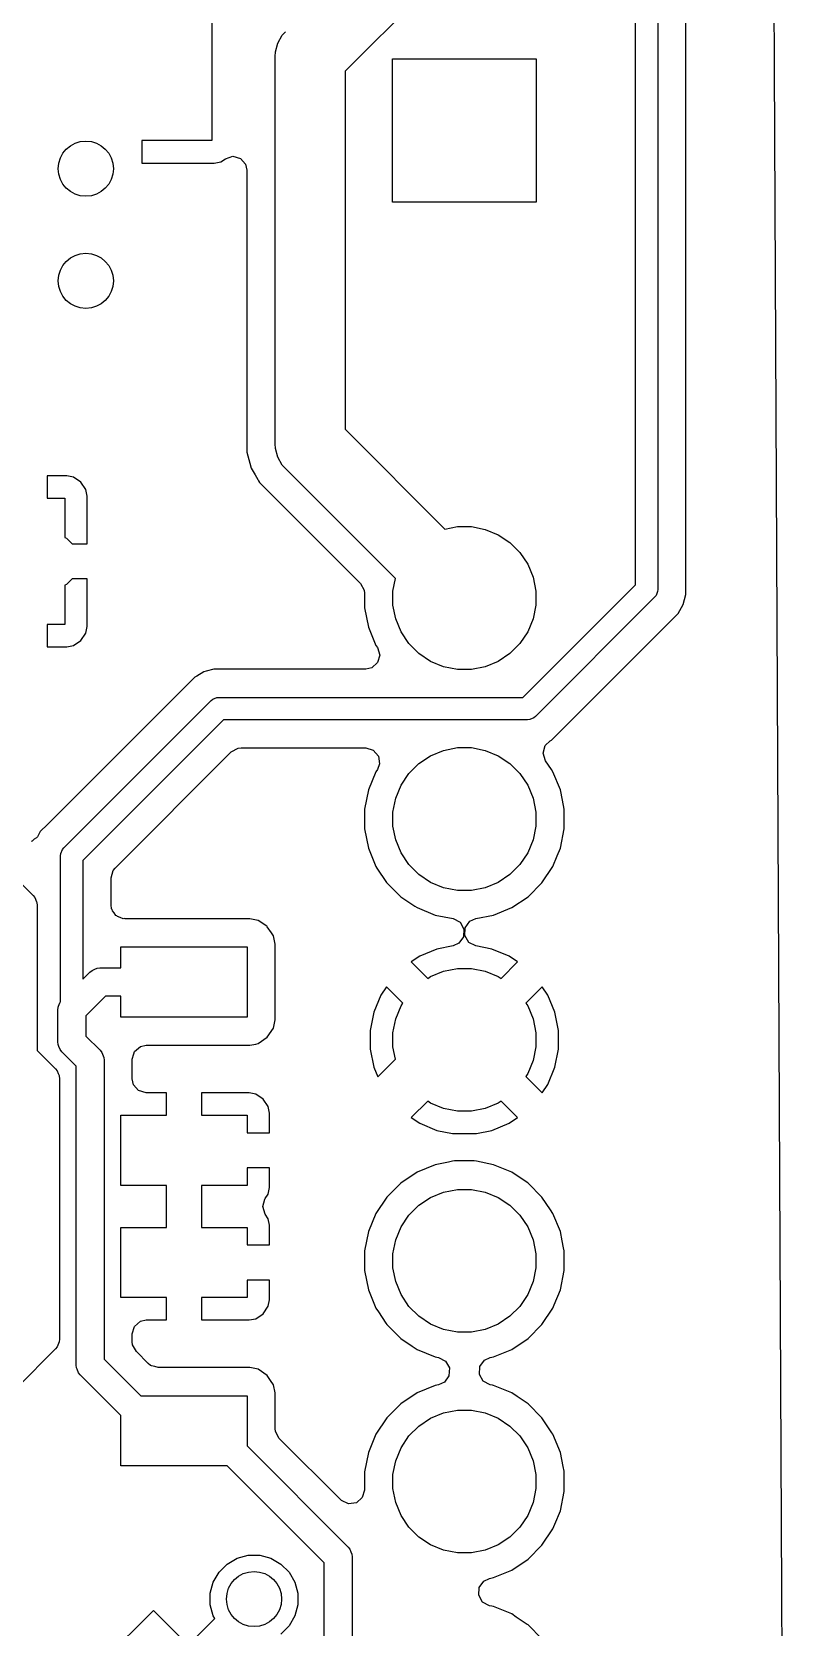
# Model space of a CAD drawing. Extents: x 3.09 to 4.61, y -6.46 to -3.15.
# Drawn here: x 4.346 to 4.614, y -5.18 to -4.611 of the extents above; entities that cross this region are included whole.
import ezdxf

# ---------------------------------------------------------------- set-up
doc = ezdxf.new("R2010")
doc.units = 0
doc.header["$MEASUREMENT"] = 0
doc.layers.add('BLACK', color=7, linetype='CONTINUOUS')

msp = doc.modelspace()

# ---------------------------------------------------------------- linework, layer by layer
at = {"layer": 'BLACK', "linetype": 'CONTINUOUS'}
for p, q in [((4.561, -4.80834), (4.561, -4.085)), ((4.569, -4.085), (4.569, -4.81)), ((4.57902, -4.80785), (4.57902, -4.25063)), ((4.60865, -4.25061), (4.61437, -5.43292)), ((4.41, -4.59268), (4.41, -4.65)), ((4.49117, -4.59151), (4.4575, -4.62518)), ((4.43345, -4.61522), (4.43508, -4.61239)), ((4.43508, -4.61239), (4.43616, -4.61116)), ((4.43261, -4.61837), (4.43345, -4.61522)), ((4.4325, -4.62), (4.43261, -4.61837)), ((4.4325, -4.7581), (4.4325, -4.62)), ((4.47441, -4.67199), (4.47441, -4.62081)), ((4.47441, -4.62081), (4.52559, -4.62081)), ((4.52559, -4.62081), (4.52559, -4.67199)), ((4.4575, -4.62518), (4.4575, -4.75292)), ((4.41, -4.65), (4.385, -4.65)), ((4.385, -4.65), (4.385, -4.658)), ((4.385, -4.658), (4.41079, -4.658)), ((4.41079, -4.658), (4.41312, -4.65754)), ((4.41079, -4.658), (4.41079, -4.658)), ((4.41312, -4.65754), (4.41476, -4.65644)), ((4.41476, -4.65644), (4.41743, -4.6556)), ((4.41743, -4.6556), (4.42013, -4.65634)), ((4.42013, -4.65634), (4.42199, -4.65842)), ((4.42199, -4.65842), (4.42248, -4.66056)), ((4.42248, -4.66056), (4.42248, -4.76106)), ((4.52559, -4.67199), (4.47441, -4.67199)), ((4.4575, -4.75292), (4.49308, -4.7885)), ((4.43261, -4.75973), (4.4325, -4.7581)), ((4.43345, -4.76288), (4.43261, -4.75973)), ((4.42248, -4.76106), (4.42355, -4.76506)), ((4.42355, -4.76506), (4.42401, -4.76679)), ((4.43508, -4.76571), (4.43345, -4.76288)), ((4.43616, -4.76694), (4.43508, -4.76571)), ((4.35829, -4.7695), (4.35125, -4.7695)), ((4.35125, -4.7695), (4.35125, -4.7775)), ((4.36062, -4.76996), (4.35829, -4.7695)), ((4.36327, -4.77173), (4.36062, -4.76996)), ((4.36504, -4.77438), (4.36327, -4.77173)), ((4.42401, -4.76679), (4.42402, -4.76679)), ((4.42402, -4.76679), (4.42536, -4.76913)), ((4.42536, -4.76913), (4.42631, -4.77077)), ((4.42631, -4.77077), (4.42661, -4.77128)), ((4.42661, -4.77128), (4.42698, -4.77193)), ((4.4754, -4.80618), (4.43616, -4.76694)), ((4.35125, -4.7775), (4.3575, -4.7775)), ((4.3575, -4.7775), (4.3575, -4.79146)), ((4.3655, -4.77671), (4.36504, -4.77438)), ((4.3655, -4.79375), (4.3655, -4.77671)), ((4.3655, -4.77671), (4.3655, -4.77671)), ((4.42698, -4.77193), (4.42698, -4.77193)), ((4.42698, -4.77193), (4.46293, -4.80788)), ((4.49308, -4.7885), (4.49749, -4.78762)), ((4.49749, -4.78762), (4.50251, -4.78762)), ((4.50251, -4.78762), (4.50743, -4.7886)), ((4.50743, -4.7886), (4.51207, -4.79052)), ((4.3575, -4.79146), (4.35806, -4.79169)), ((4.35806, -4.79169), (4.36012, -4.79375)), ((4.36012, -4.79375), (4.3655, -4.79375)), ((4.51207, -4.79052), (4.51624, -4.79331)), ((4.51624, -4.79331), (4.51979, -4.79686)), ((4.51979, -4.79686), (4.52258, -4.80103)), ((4.52258, -4.80103), (4.5245, -4.80567)), ((4.5245, -4.80567), (4.52548, -4.81059)), ((4.35806, -4.80831), (4.3575, -4.80854)), ((4.3575, -4.80854), (4.3575, -4.8225)), ((4.36012, -4.80625), (4.35806, -4.80831)), ((4.3655, -4.80625), (4.36012, -4.80625)), ((4.3655, -4.82329), (4.3655, -4.80625)), ((4.46293, -4.80788), (4.46427, -4.81033)), ((4.46427, -4.81033), (4.46438, -4.81138)), ((4.46438, -4.81138), (4.46438, -4.81661)), ((4.47452, -4.81059), (4.4754, -4.80618)), ((4.47452, -4.81561), (4.47452, -4.81059)), ((4.52084, -4.8485), (4.561, -4.80834)), ((4.52548, -4.81059), (4.52548, -4.81561)), ((4.56892, -4.81078), (4.56833, -4.81222)), ((4.569, -4.81), (4.56892, -4.81078)), ((4.57902, -4.80815), (4.57902, -4.80785)), ((4.57902, -4.80785), (4.57902, -4.80785)), ((4.57902, -4.81185), (4.57902, -4.80815)), ((4.2435, -4.81643), (4.34621, -4.91913)), ((4.46438, -4.81661), (4.46575, -4.82349)), ((4.4755, -4.82053), (4.47452, -4.81561)), ((4.52548, -4.81561), (4.5245, -4.82053)), ((4.56783, -4.81283), (4.52533, -4.85533)), ((4.56833, -4.81222), (4.56783, -4.81283)), ((4.57622, -4.81861), (4.57806, -4.81541)), ((4.57806, -4.81541), (4.57902, -4.81185)), ((4.3575, -4.8225), (4.35125, -4.8225)), ((4.35125, -4.8225), (4.35125, -4.8305)), ((4.47742, -4.82517), (4.4755, -4.82053)), ((4.5245, -4.82053), (4.52258, -4.82517)), ((4.53111, -4.86372), (4.57622, -4.81861)), ((4.36062, -4.83004), (4.36327, -4.82827)), ((4.36327, -4.82827), (4.36504, -4.82562)), ((4.36504, -4.82562), (4.3655, -4.82329)), ((4.3655, -4.82329), (4.3655, -4.82329)), ((4.46575, -4.82349), (4.46843, -4.82997)), ((4.48021, -4.82934), (4.47742, -4.82517)), ((4.52258, -4.82517), (4.51979, -4.82934)), ((4.35125, -4.8305), (4.35829, -4.8305)), ((4.35829, -4.8305), (4.36062, -4.83004)), ((4.35829, -4.8305), (4.35829, -4.8305)), ((4.46843, -4.82997), (4.46843, -4.82997)), ((4.46843, -4.82997), (4.46896, -4.83076)), ((4.46896, -4.83076), (4.4698, -4.83343)), ((4.4698, -4.83343), (4.46906, -4.83613)), ((4.48376, -4.83289), (4.48021, -4.82934)), ((4.48793, -4.83568), (4.48376, -4.83289)), ((4.51624, -4.83289), (4.51207, -4.83568)), ((4.51979, -4.82934), (4.51624, -4.83289)), ((4.40709, -4.83944), (4.40456, -4.84089)), ((4.40795, -4.83921), (4.40709, -4.83944)), ((4.40709, -4.83944), (4.40709, -4.83944)), ((4.41065, -4.83848), (4.40795, -4.83921)), ((4.40795, -4.83921), (4.40795, -4.83921)), ((4.41435, -4.83848), (4.41065, -4.83848)), ((4.41065, -4.83848), (4.41065, -4.83848)), ((4.41465, -4.83848), (4.41435, -4.83848)), ((4.46484, -4.83848), (4.41465, -4.83848)), ((4.41465, -4.83848), (4.41465, -4.83848)), ((4.46698, -4.83799), (4.46484, -4.83848)), ((4.46906, -4.83613), (4.46698, -4.83799)), ((4.49257, -4.8376), (4.48793, -4.83568)), ((4.49749, -4.83858), (4.49257, -4.8376)), ((4.50251, -4.83858), (4.49749, -4.83858)), ((4.50743, -4.8376), (4.50251, -4.83858)), ((4.51207, -4.83568), (4.50743, -4.8376)), ((4.40389, -4.84128), (4.35155, -4.89362)), ((4.40456, -4.84089), (4.40389, -4.84128)), ((4.40389, -4.84128), (4.40389, -4.84128)), ((4.40456, -4.84089), (4.40456, -4.84089)), ((4.35717, -4.90217), (4.40967, -4.84967)), ((4.40967, -4.84967), (4.41028, -4.84917)), ((4.41028, -4.84917), (4.41172, -4.84858)), ((4.41172, -4.84858), (4.4125, -4.8485)), ((4.4125, -4.8485), (4.52084, -4.8485)), ((4.41416, -4.8565), (4.364, -4.90666)), ((4.5225, -4.8565), (4.41416, -4.8565)), ((4.52328, -4.85642), (4.5225, -4.8565)), ((4.52472, -4.85583), (4.52328, -4.85642)), ((4.52533, -4.85533), (4.52472, -4.85583)), ((4.37547, -4.90935), (4.41685, -4.86797)), ((4.41685, -4.86797), (4.41931, -4.86663)), ((4.41931, -4.86663), (4.42036, -4.86652)), ((4.42036, -4.86652), (4.46484, -4.86652)), ((4.46484, -4.86652), (4.46752, -4.86731)), ((4.46752, -4.86731), (4.46935, -4.86942)), ((4.48793, -4.86932), (4.49257, -4.8674)), ((4.49257, -4.8674), (4.49749, -4.86642)), ((4.49749, -4.86642), (4.50251, -4.86642)), ((4.50251, -4.86642), (4.50743, -4.8674)), ((4.50743, -4.8674), (4.51207, -4.86932)), ((4.52809, -4.86841), (4.52883, -4.86572)), ((4.52893, -4.87108), (4.52809, -4.86841)), ((4.52883, -4.86572), (4.53057, -4.86403)), ((4.53057, -4.86403), (4.53111, -4.86372)), ((4.46896, -4.87424), (4.46843, -4.87503)), ((4.46975, -4.87219), (4.46896, -4.87424)), ((4.46935, -4.86942), (4.46975, -4.87219)), ((4.48021, -4.87566), (4.48376, -4.87211)), ((4.48376, -4.87211), (4.48793, -4.86932)), ((4.51207, -4.86932), (4.51624, -4.87211)), ((4.51624, -4.87211), (4.51979, -4.87566)), ((4.53104, -4.87424), (4.52893, -4.87108)), ((4.53157, -4.87503), (4.53104, -4.87424)), ((4.46843, -4.87503), (4.46575, -4.88151)), ((4.46843, -4.87503), (4.46843, -4.87503)), ((4.4755, -4.88447), (4.47742, -4.87983)), ((4.47742, -4.87983), (4.48021, -4.87566)), ((4.51979, -4.87566), (4.52258, -4.87983)), ((4.52258, -4.87983), (4.5245, -4.88447)), ((4.53425, -4.88151), (4.53157, -4.87503)), ((4.53157, -4.87503), (4.53157, -4.87503)), ((4.46575, -4.88151), (4.46438, -4.88839)), ((4.47452, -4.88939), (4.4755, -4.88447)), ((4.5245, -4.88447), (4.52548, -4.88939)), ((4.53498, -4.88518), (4.53425, -4.88151)), ((4.53425, -4.88151), (4.53425, -4.88151)), ((4.53425, -4.88151), (4.53425, -4.88151)), ((4.53562, -4.88839), (4.53498, -4.88518)), ((4.46438, -4.88839), (4.46438, -4.89541)), ((4.47452, -4.89441), (4.47452, -4.88939)), ((4.52548, -4.88939), (4.52548, -4.89441)), ((4.53562, -4.89541), (4.53562, -4.88839)), ((4.53562, -4.88839), (4.53562, -4.88839)), ((4.34878, -4.89639), (4.34772, -4.89823)), ((4.35139, -4.89378), (4.34878, -4.89639)), ((4.35155, -4.89362), (4.35139, -4.89378)), ((4.35155, -4.89362), (4.35155, -4.89362)), ((4.46438, -4.89541), (4.46575, -4.90229)), ((4.4755, -4.89933), (4.47452, -4.89441)), ((4.52548, -4.89441), (4.5245, -4.89933)), ((4.53425, -4.90229), (4.53562, -4.89541)), ((4.34591, -4.89979), (4.34549, -4.89987)), ((4.34663, -4.89911), (4.34591, -4.89979)), ((4.34745, -4.89855), (4.34663, -4.89911)), ((4.34772, -4.89823), (4.34745, -4.89855)), ((4.35667, -4.90278), (4.35717, -4.90217)), ((4.46575, -4.90229), (4.46843, -4.90877)), ((4.47742, -4.90397), (4.4755, -4.89933)), ((4.5245, -4.89933), (4.52258, -4.90397)), ((4.53313, -4.90498), (4.53425, -4.90229)), ((4.53425, -4.90229), (4.53425, -4.90229)), ((4.53425, -4.90229), (4.53425, -4.90229)), ((4.356, -4.905), (4.35608, -4.90422)), ((4.356, -4.95703), (4.356, -4.905)), ((4.35608, -4.90422), (4.35667, -4.90278)), ((4.364, -4.90666), (4.364, -4.94893)), ((4.48021, -4.90814), (4.47742, -4.90397)), ((4.48376, -4.91169), (4.48021, -4.90814)), ((4.51979, -4.90814), (4.51624, -4.91169)), ((4.52258, -4.90397), (4.51979, -4.90814)), ((4.53157, -4.90877), (4.53313, -4.90498)), ((4.37402, -4.91286), (4.37481, -4.91018)), ((4.37402, -4.92252), (4.37402, -4.91286)), ((4.37481, -4.91018), (4.37547, -4.90935)), ((4.46843, -4.90877), (4.46843, -4.90877)), ((4.46843, -4.90877), (4.46882, -4.90935)), ((4.46882, -4.90935), (4.47226, -4.9145)), ((4.48793, -4.91448), (4.48376, -4.91169)), ((4.51624, -4.91169), (4.51207, -4.91448)), ((4.52767, -4.91461), (4.53157, -4.90877)), ((4.34621, -4.91913), (4.34683, -4.91989)), ((4.47226, -4.9145), (4.47233, -4.91461)), ((4.47233, -4.91461), (4.47233, -4.91461)), ((4.47233, -4.91461), (4.47729, -4.91957)), ((4.47729, -4.91957), (4.47729, -4.91957)), ((4.47729, -4.91957), (4.47729, -4.91957)), ((4.47729, -4.91957), (4.4823, -4.92291)), ((4.49257, -4.9164), (4.48793, -4.91448)), ((4.49749, -4.91738), (4.49257, -4.9164)), ((4.50251, -4.91738), (4.49749, -4.91738)), ((4.50743, -4.9164), (4.50251, -4.91738)), ((4.51207, -4.91448), (4.50743, -4.9164)), ((4.51687, -4.92347), (4.52271, -4.91957)), ((4.52271, -4.91957), (4.52767, -4.91461)), ((4.34683, -4.91989), (4.34746, -4.92143)), ((4.34746, -4.92143), (4.34757, -4.9217)), ((4.34757, -4.9217), (4.34767, -4.92267)), ((4.34767, -4.92267), (4.34767, -4.97442)), ((4.37422, -4.92392), (4.37402, -4.92252)), ((4.37438, -4.92416), (4.37422, -4.92392)), ((4.37447, -4.92458), (4.37438, -4.92416)), ((4.37516, -4.92538), (4.37447, -4.92458)), ((4.37573, -4.92627), (4.37516, -4.92538)), ((4.4823, -4.92291), (4.48313, -4.92347)), ((4.48313, -4.92347), (4.48313, -4.92347)), ((4.48313, -4.92347), (4.48961, -4.92615)), ((4.51039, -4.92615), (4.51687, -4.92347)), ((4.51687, -4.92347), (4.51687, -4.92347)), ((4.51687, -4.92347), (4.51687, -4.92347)), ((4.37606, -4.92642), (4.37573, -4.92627)), ((4.3763, -4.92669), (4.37606, -4.92642)), ((4.37731, -4.92699), (4.3763, -4.92669)), ((4.37827, -4.92743), (4.37731, -4.92699)), ((4.37863, -4.92738), (4.37827, -4.92743)), ((4.37898, -4.92748), (4.37863, -4.92738)), ((4.42349, -4.92748), (4.37898, -4.92748)), ((4.42641, -4.92806), (4.42349, -4.92748)), ((4.4295, -4.93013), (4.42641, -4.92806)), ((4.42972, -4.93028), (4.4295, -4.93013)), ((4.43122, -4.93252), (4.42972, -4.93028)), ((4.48961, -4.92615), (4.48961, -4.92615)), ((4.48961, -4.92615), (4.48961, -4.92615)), ((4.48961, -4.92615), (4.49596, -4.92741)), ((4.49596, -4.92741), (4.49844, -4.92871)), ((4.49844, -4.92871), (4.49982, -4.93114)), ((4.49982, -4.93114), (4.49967, -4.93393)), ((4.50018, -4.93342), (4.50033, -4.93063)), ((4.50033, -4.93063), (4.50196, -4.92836)), ((4.50196, -4.92836), (4.50404, -4.92741)), ((4.50404, -4.92741), (4.51039, -4.92615)), ((4.51039, -4.92615), (4.51039, -4.92615)), ((4.51039, -4.92615), (4.51039, -4.92615)), ((4.43194, -4.93359), (4.43122, -4.93252)), ((4.43252, -4.93651), (4.43194, -4.93359)), ((4.43252, -4.96349), (4.43252, -4.93651)), ((4.43252, -4.93651), (4.43252, -4.93651)), ((4.43252, -4.93651), (4.43252, -4.93651)), ((4.49804, -4.9362), (4.49596, -4.93714)), ((4.49967, -4.93393), (4.49804, -4.9362)), ((4.50156, -4.93585), (4.50018, -4.93342)), ((4.50404, -4.93714), (4.50156, -4.93585)), ((4.3775, -4.945), (4.3775, -4.9375)), ((4.3775, -4.9375), (4.4225, -4.9375)), ((4.4225, -4.9375), (4.4225, -4.9625)), ((4.48408, -4.94082), (4.48107, -4.94284)), ((4.4902, -4.93829), (4.48408, -4.94082)), ((4.49596, -4.93714), (4.4902, -4.93829)), ((4.4902, -4.93829), (4.4902, -4.93829)), ((4.5098, -4.93829), (4.50404, -4.93714)), ((4.51592, -4.94082), (4.5098, -4.93829)), ((4.5098, -4.93829), (4.5098, -4.93829)), ((4.51893, -4.94284), (4.51592, -4.94082)), ((4.364, -4.94893), (4.36646, -4.94646)), ((4.36646, -4.94646), (4.36722, -4.94584)), ((4.36722, -4.94584), (4.36828, -4.94541)), ((4.36722, -4.94584), (4.36722, -4.94584)), ((4.36828, -4.94541), (4.36902, -4.9451)), ((4.36902, -4.9451), (4.37, -4.945)), ((4.36902, -4.9451), (4.36902, -4.9451)), ((4.37, -4.945), (4.3775, -4.945)), ((4.48107, -4.94284), (4.48693, -4.94869)), ((4.48693, -4.94869), (4.48793, -4.94802)), ((4.48793, -4.94802), (4.49257, -4.9461)), ((4.49257, -4.9461), (4.49749, -4.94512)), ((4.49749, -4.94512), (4.50251, -4.94512)), ((4.50251, -4.94512), (4.50743, -4.9461)), ((4.50743, -4.9461), (4.51207, -4.94802)), ((4.51207, -4.94802), (4.51307, -4.94869)), ((4.51307, -4.94869), (4.51893, -4.94284)), ((4.47224, -4.95167), (4.47022, -4.95468)), ((4.47809, -4.95753), (4.47224, -4.95167)), ((4.52776, -4.95167), (4.52191, -4.95753)), ((4.52978, -4.95468), (4.52776, -4.95167)), ((4.52776, -4.95167), (4.52776, -4.95167)), ((4.355, -4.96), (4.3551, -4.95902)), ((4.3551, -4.95902), (4.35525, -4.95866)), ((4.35525, -4.95866), (4.35578, -4.95737)), ((4.35578, -4.95737), (4.35584, -4.95722)), ((4.35584, -4.95722), (4.356, -4.95703)), ((4.35584, -4.95722), (4.35584, -4.95722)), ((4.37207, -4.955), (4.365, -4.96207)), ((4.3775, -4.955), (4.37207, -4.955)), ((4.3775, -4.9625), (4.3775, -4.955)), ((4.47022, -4.95468), (4.46769, -4.9608)), ((4.4755, -4.96317), (4.47742, -4.95853)), ((4.47742, -4.95853), (4.47809, -4.95753)), ((4.52191, -4.95753), (4.52258, -4.95853)), ((4.52258, -4.95853), (4.5245, -4.96317)), ((4.53231, -4.9608), (4.52978, -4.95468)), ((4.52978, -4.95468), (4.52978, -4.95468)), ((4.355, -4.97133), (4.355, -4.96)), ((4.365, -4.96207), (4.365, -4.96926)), ((4.4225, -4.9625), (4.3775, -4.9625)), ((4.43194, -4.96641), (4.43252, -4.96349)), ((4.46769, -4.9608), (4.4664, -4.96729)), ((4.46769, -4.9608), (4.46769, -4.9608)), ((4.47452, -4.96809), (4.4755, -4.96317)), ((4.5245, -4.96317), (4.52548, -4.96809)), ((4.5336, -4.96729), (4.53231, -4.9608)), ((4.53231, -4.9608), (4.53231, -4.9608)), ((4.365, -4.96926), (4.37009, -4.97435)), ((4.42641, -4.97194), (4.42972, -4.96972)), ((4.42972, -4.96972), (4.43194, -4.96641)), ((4.4664, -4.96729), (4.4664, -4.97391)), ((4.47452, -4.97311), (4.47452, -4.96809)), ((4.52548, -4.96809), (4.52548, -4.97311)), ((4.5336, -4.97391), (4.5336, -4.96729)), ((4.5336, -4.96729), (4.5336, -4.96729)), ((4.34767, -4.97442), (4.35419, -4.98094)), ((4.3551, -4.9723), (4.355, -4.97133)), ((4.35538, -4.973), (4.3551, -4.9723)), ((4.3551, -4.9723), (4.3551, -4.9723)), ((4.35584, -4.97411), (4.35538, -4.973)), ((4.35646, -4.97486), (4.35584, -4.97411)), ((4.35584, -4.97411), (4.35584, -4.97411)), ((4.36156, -4.97995), (4.35646, -4.97486)), ((4.37009, -4.97435), (4.37071, -4.9751)), ((4.37071, -4.9751), (4.37145, -4.9769)), ((4.38157, -4.97748), (4.38212, -4.97562)), ((4.38212, -4.97562), (4.38236, -4.9748)), ((4.38236, -4.9748), (4.38447, -4.97297)), ((4.38447, -4.97297), (4.38654, -4.97252)), ((4.38654, -4.97252), (4.42349, -4.97252)), ((4.42349, -4.97252), (4.42558, -4.9721)), ((4.42349, -4.97252), (4.42349, -4.97252)), ((4.42349, -4.97252), (4.42349, -4.97252)), ((4.42349, -4.97252), (4.42349, -4.97252)), ((4.42558, -4.9721), (4.42641, -4.97194)), ((4.4664, -4.97391), (4.46769, -4.9804)), ((4.4754, -4.97753), (4.47452, -4.97311)), ((4.52548, -4.97311), (4.5245, -4.97803)), ((4.53231, -4.9804), (4.5336, -4.97391)), ((4.5336, -4.97391), (4.5336, -4.97391)), ((4.35419, -4.98094), (4.35481, -4.98169)), ((4.35481, -4.98169), (4.35481, -4.98169)), ((4.35481, -4.98169), (4.35518, -4.98258)), ((4.36156, -5.08656), (4.36156, -4.97995)), ((4.37145, -4.9769), (4.37146, -4.97691)), ((4.37146, -4.97691), (4.37156, -4.97788)), ((4.37156, -4.97788), (4.37156, -5.08448)), ((4.38157, -4.97986), (4.38157, -4.97748)), ((4.38157, -4.98026), (4.38157, -4.97986)), ((4.38157, -4.97986), (4.38157, -4.97986)), ((4.38157, -4.98454), (4.38157, -4.98026)), ((4.46769, -4.9804), (4.46769, -4.9804)), ((4.46769, -4.9804), (4.46911, -4.98382)), ((4.46911, -4.98382), (4.4754, -4.97753)), ((4.5245, -4.97803), (4.52258, -4.98267)), ((4.52978, -4.98652), (4.53231, -4.9804)), ((4.53231, -4.9804), (4.53231, -4.9804)), ((4.35518, -4.98258), (4.3555, -4.98337)), ((4.3555, -4.98337), (4.35555, -4.9835)), ((4.35555, -4.9835), (4.35565, -4.98447)), ((4.35565, -4.98447), (4.35565, -5.07728)), ((4.38202, -4.9866), (4.38157, -4.98454)), ((4.38385, -4.98871), (4.38202, -4.9866)), ((4.52258, -4.98267), (4.52191, -4.98367)), ((4.52191, -4.98367), (4.52776, -4.98953)), ((4.52776, -4.98953), (4.52978, -4.98652)), ((4.38654, -4.9895), (4.38385, -4.98871)), ((4.39375, -4.9895), (4.38654, -4.9895)), ((4.39375, -4.9975), (4.39375, -4.9895)), ((4.42329, -4.9895), (4.40625, -4.9895)), ((4.40625, -4.9895), (4.40625, -4.9975)), ((4.42562, -4.98996), (4.42329, -4.9895)), ((4.42827, -4.99173), (4.42562, -4.98996)), ((4.43004, -4.99438), (4.42827, -4.99173)), ((4.48693, -4.99251), (4.48107, -4.99836)), ((4.48793, -4.99318), (4.48693, -4.99251)), ((4.49257, -4.9951), (4.48793, -4.99318)), ((4.51207, -4.99318), (4.50743, -4.9951)), ((4.51307, -4.99251), (4.51207, -4.99318)), ((4.51893, -4.99836), (4.51307, -4.99251)), ((4.3775, -5.0225), (4.3775, -4.9975)), ((4.3775, -4.9975), (4.39375, -4.9975)), ((4.40625, -4.9975), (4.4225, -4.9975)), ((4.4225, -4.9975), (4.4225, -5.00375)), ((4.4305, -4.99671), (4.43004, -4.99438)), ((4.4305, -5.00375), (4.4305, -4.99671)), ((4.4305, -4.99671), (4.4305, -4.99671)), ((4.48107, -4.99836), (4.48107, -4.99836)), ((4.48107, -4.99836), (4.48408, -5.00038)), ((4.49749, -4.99608), (4.49257, -4.9951)), ((4.50251, -4.99608), (4.49749, -4.99608)), ((4.50743, -4.9951), (4.50251, -4.99608)), ((4.51592, -5.00038), (4.51893, -4.99836)), ((4.4225, -5.00375), (4.4305, -5.00375)), ((4.48408, -5.00038), (4.48408, -5.00038)), ((4.48408, -5.00038), (4.4902, -5.00291)), ((4.4902, -5.00291), (4.4902, -5.00291)), ((4.4902, -5.00291), (4.49573, -5.00401)), ((4.49573, -5.00401), (4.50427, -5.00401)), ((4.50427, -5.00401), (4.5098, -5.00291)), ((4.5098, -5.00291), (4.51592, -5.00038)), ((4.5098, -5.00291), (4.5098, -5.00291)), ((4.4305, -5.01625), (4.4225, -5.01625)), ((4.4225, -5.01625), (4.4225, -5.0225)), ((4.4305, -5.02329), (4.4305, -5.01625)), ((4.48961, -5.01515), (4.48313, -5.01783)), ((4.49432, -5.01421), (4.48961, -5.01515)), ((4.48961, -5.01515), (4.48961, -5.01515)), ((4.48961, -5.01515), (4.48961, -5.01515)), ((4.49573, -5.01393), (4.49432, -5.01421)), ((4.49649, -5.01378), (4.49573, -5.01393)), ((4.49573, -5.01393), (4.49573, -5.01393)), ((4.50351, -5.01378), (4.49649, -5.01378)), ((4.50427, -5.01393), (4.50351, -5.01378)), ((4.51039, -5.01515), (4.50427, -5.01393)), ((4.50427, -5.01393), (4.50427, -5.01393)), ((4.51687, -5.01783), (4.51039, -5.01515)), ((4.47729, -5.02173), (4.47233, -5.02669)), ((4.48313, -5.01783), (4.47729, -5.02173)), ((4.47729, -5.02173), (4.47729, -5.02173)), ((4.48313, -5.01783), (4.48313, -5.01783)), ((4.52239, -5.02152), (4.51687, -5.01783)), ((4.51687, -5.01783), (4.51687, -5.01783)), ((4.51687, -5.01783), (4.51687, -5.01783)), ((4.51687, -5.01783), (4.51687, -5.01783)), ((4.52271, -5.02173), (4.52239, -5.02152)), ((4.52767, -5.02669), (4.52271, -5.02173)), ((4.52271, -5.02173), (4.52271, -5.02173)), ((4.39375, -5.0225), (4.3775, -5.0225)), ((4.39375, -5.0375), (4.39375, -5.0225)), ((4.4225, -5.0225), (4.40625, -5.0225)), ((4.40625, -5.0225), (4.40625, -5.0375)), ((4.42812, -5.03009), (4.42886, -5.02739)), ((4.42886, -5.02739), (4.42895, -5.02724)), ((4.42895, -5.02724), (4.43004, -5.02562)), ((4.43004, -5.02562), (4.4305, -5.02329)), ((4.4305, -5.02329), (4.4305, -5.02329)), ((4.47233, -5.02669), (4.46843, -5.03253)), ((4.47233, -5.02669), (4.47233, -5.02669)), ((4.48376, -5.02961), (4.48793, -5.02682)), ((4.48793, -5.02682), (4.49257, -5.0249)), ((4.49257, -5.0249), (4.49749, -5.02392)), ((4.49749, -5.02392), (4.50251, -5.02392)), ((4.50251, -5.02392), (4.50743, -5.0249)), ((4.50743, -5.0249), (4.51207, -5.02682)), ((4.51207, -5.02682), (4.51624, -5.02961)), ((4.53066, -5.03117), (4.52767, -5.02669)), ((4.52767, -5.02669), (4.52767, -5.02669)), ((4.52767, -5.02669), (4.52767, -5.02669)), ((4.42895, -5.03276), (4.42812, -5.03009)), ((4.43004, -5.03438), (4.42895, -5.03276)), ((4.46843, -5.03253), (4.46575, -5.03901)), ((4.46843, -5.03253), (4.46843, -5.03253)), ((4.47742, -5.03733), (4.48021, -5.03316)), ((4.48021, -5.03316), (4.48376, -5.02961)), ((4.51624, -5.02961), (4.51979, -5.03316)), ((4.51979, -5.03316), (4.52258, -5.03733)), ((4.53157, -5.03253), (4.53066, -5.03117)), ((4.53425, -5.03901), (4.53157, -5.03253)), ((4.53157, -5.03253), (4.53157, -5.03253)), ((4.3775, -5.0625), (4.3775, -5.0375)), ((4.3775, -5.0375), (4.39375, -5.0375)), ((4.40625, -5.0375), (4.4225, -5.0375)), ((4.4225, -5.0375), (4.4225, -5.04375)), ((4.4305, -5.03671), (4.43004, -5.03438)), ((4.4305, -5.04375), (4.4305, -5.03671)), ((4.4305, -5.03671), (4.4305, -5.03671)), ((4.46575, -5.03901), (4.46438, -5.04589)), ((4.4755, -5.04197), (4.47742, -5.03733)), ((4.52258, -5.03733), (4.5245, -5.04197)), ((4.5349, -5.04229), (4.53425, -5.03901)), ((4.53425, -5.03901), (4.53425, -5.03901)), ((4.53425, -5.03901), (4.53425, -5.03901)), ((4.4225, -5.04375), (4.4305, -5.04375)), ((4.47452, -5.04689), (4.4755, -5.04197)), ((4.5245, -5.04197), (4.52548, -5.04689)), ((4.5354, -5.04481), (4.5349, -5.04229)), ((4.53562, -5.04589), (4.5354, -5.04481)), ((4.46438, -5.04589), (4.46438, -5.05291)), ((4.47452, -5.05191), (4.47452, -5.04689)), ((4.52548, -5.04689), (4.52548, -5.05191)), ((4.53562, -5.05291), (4.53562, -5.04589)), ((4.4305, -5.05625), (4.4225, -5.05625)), ((4.4225, -5.05625), (4.4225, -5.0625)), ((4.4305, -5.06329), (4.4305, -5.05625)), ((4.46438, -5.05291), (4.46575, -5.05979)), ((4.4755, -5.05683), (4.47452, -5.05191)), ((4.52548, -5.05191), (4.5245, -5.05683)), ((4.53425, -5.05979), (4.53562, -5.05291)), ((4.46575, -5.05979), (4.46843, -5.06627)), ((4.47742, -5.06147), (4.4755, -5.05683)), ((4.48021, -5.06564), (4.47742, -5.06147)), ((4.52258, -5.06147), (4.51979, -5.06564)), ((4.5245, -5.05683), (4.52258, -5.06147)), ((4.53206, -5.06507), (4.53425, -5.05979)), ((4.53425, -5.05979), (4.53425, -5.05979)), ((4.53425, -5.05979), (4.53425, -5.05979)), ((4.39375, -5.0625), (4.3775, -5.0625)), ((4.39375, -5.0705), (4.39375, -5.0625)), ((4.4225, -5.0625), (4.40625, -5.0625)), ((4.40625, -5.0625), (4.40625, -5.0705)), ((4.42827, -5.06827), (4.43004, -5.06562)), ((4.43004, -5.06562), (4.4305, -5.06329)), ((4.4305, -5.06329), (4.4305, -5.06329)), ((4.46843, -5.06627), (4.46843, -5.06627)), ((4.46843, -5.06627), (4.46933, -5.06761)), ((4.46933, -5.06761), (4.47204, -5.07166)), ((4.48376, -5.06919), (4.48021, -5.06564)), ((4.51979, -5.06564), (4.51624, -5.06919)), ((4.52767, -5.07211), (4.53157, -5.06627)), ((4.53157, -5.06627), (4.53206, -5.06507)), ((4.38157, -5.07546), (4.38236, -5.07278)), ((4.38236, -5.07278), (4.38447, -5.07095)), ((4.38447, -5.07095), (4.38654, -5.0705)), ((4.38654, -5.0705), (4.39375, -5.0705)), ((4.40625, -5.0705), (4.42329, -5.0705)), ((4.42329, -5.0705), (4.42562, -5.07004)), ((4.42329, -5.0705), (4.42329, -5.0705)), ((4.42562, -5.07004), (4.42827, -5.06827)), ((4.47204, -5.07166), (4.47233, -5.07211)), ((4.47233, -5.07211), (4.47233, -5.07211)), ((4.47233, -5.07211), (4.47729, -5.07707)), ((4.48793, -5.07198), (4.48376, -5.06919)), ((4.49257, -5.0739), (4.48793, -5.07198)), ((4.51207, -5.07198), (4.50743, -5.0739)), ((4.51624, -5.06919), (4.51207, -5.07198)), ((4.52271, -5.07707), (4.52767, -5.07211)), ((4.35555, -5.07826), (4.35481, -5.08006)), ((4.35565, -5.07728), (4.35555, -5.07826)), ((4.35555, -5.07826), (4.35555, -5.07826)), ((4.38157, -5.07828), (4.38157, -5.07546)), ((4.38169, -5.07933), (4.38157, -5.07828)), ((4.47729, -5.07707), (4.47729, -5.07707)), ((4.47729, -5.07707), (4.47729, -5.07707)), ((4.47729, -5.07707), (4.48137, -5.07979)), ((4.49749, -5.07488), (4.49257, -5.0739)), ((4.50251, -5.07488), (4.49749, -5.07488)), ((4.50743, -5.0739), (4.50251, -5.07488)), ((4.51687, -5.08097), (4.52271, -5.07707)), ((4.35419, -5.08082), (4.34048, -5.09452)), ((4.35481, -5.08006), (4.35419, -5.08082)), ((4.37156, -5.08448), (4.38457, -5.0975)), ((4.38303, -5.08179), (4.38169, -5.07933)), ((4.38727, -5.08603), (4.38303, -5.08179)), ((4.48137, -5.07979), (4.48313, -5.08097)), ((4.48313, -5.08097), (4.48313, -5.08097)), ((4.48313, -5.08097), (4.48961, -5.08365)), ((4.48961, -5.08365), (4.48961, -5.08365)), ((4.48961, -5.08365), (4.48961, -5.08365)), ((4.48961, -5.08365), (4.49079, -5.08388)), ((4.49079, -5.08388), (4.49326, -5.08518)), ((4.50714, -5.08483), (4.50921, -5.08388)), ((4.50921, -5.08388), (4.51039, -5.08365)), ((4.51039, -5.08365), (4.51687, -5.08097)), ((4.51039, -5.08365), (4.51039, -5.08365)), ((4.51039, -5.08365), (4.51039, -5.08365)), ((4.51687, -5.08097), (4.51687, -5.08097)), ((4.51687, -5.08097), (4.51687, -5.08097)), ((4.36165, -5.08753), (4.36156, -5.08656)), ((4.36187, -5.08806), (4.36165, -5.08753)), ((4.36165, -5.08753), (4.36165, -5.08753)), ((4.3624, -5.08933), (4.36187, -5.08806)), ((4.36302, -5.09009), (4.3624, -5.08933)), ((4.3624, -5.08933), (4.3624, -5.08933)), ((4.3775, -5.10457), (4.36302, -5.09009)), ((4.38809, -5.08669), (4.38727, -5.08603)), ((4.3882, -5.08672), (4.38809, -5.08669)), ((4.3884, -5.08687), (4.3882, -5.08672)), ((4.3896, -5.08713), (4.3884, -5.08687)), ((4.39078, -5.08748), (4.3896, -5.08713)), ((4.42349, -5.08748), (4.39078, -5.08748)), ((4.42641, -5.08806), (4.42349, -5.08748)), ((4.42349, -5.08748), (4.42349, -5.08748)), ((4.42972, -5.09028), (4.42641, -5.08806)), ((4.43089, -5.09202), (4.42972, -5.09028)), ((4.42972, -5.09028), (4.42972, -5.09028)), ((4.4945, -5.0904), (4.49286, -5.09267)), ((4.49326, -5.08518), (4.49465, -5.08761)), ((4.49465, -5.08761), (4.4945, -5.0904)), ((4.50535, -5.08989), (4.5055, -5.0871)), ((4.50674, -5.09232), (4.50535, -5.08989)), ((4.5055, -5.0871), (4.50714, -5.08483)), ((4.43194, -5.09359), (4.43089, -5.09202)), ((4.43252, -5.09651), (4.43194, -5.09359)), ((4.48961, -5.09385), (4.48313, -5.09653)), ((4.49079, -5.09362), (4.48961, -5.09385)), ((4.48961, -5.09385), (4.48961, -5.09385)), ((4.48961, -5.09385), (4.48961, -5.09385)), ((4.49286, -5.09267), (4.49079, -5.09362)), ((4.50921, -5.09362), (4.50674, -5.09232)), ((4.51001, -5.09377), (4.50921, -5.09362)), ((4.51039, -5.09385), (4.51001, -5.09377)), ((4.51687, -5.09653), (4.51039, -5.09385)), ((4.38457, -5.0975), (4.4225, -5.0975)), ((4.4225, -5.0975), (4.4225, -5.11543)), ((4.43252, -5.10922), (4.43252, -5.09651)), ((4.43252, -5.09651), (4.43252, -5.09651)), ((4.47729, -5.10043), (4.47233, -5.10539)), ((4.48313, -5.09653), (4.47729, -5.10043)), ((4.47729, -5.10043), (4.47729, -5.10043)), ((4.48313, -5.09653), (4.48313, -5.09653)), ((4.51883, -5.09784), (4.51687, -5.09653)), ((4.51687, -5.09653), (4.51687, -5.09653)), ((4.52237, -5.10021), (4.51883, -5.09784)), ((4.52271, -5.10043), (4.52237, -5.10021)), ((4.52767, -5.10539), (4.52271, -5.10043)), ((4.52271, -5.10043), (4.52271, -5.10043)), ((4.3775, -5.1225), (4.3775, -5.10457)), ((4.47233, -5.10539), (4.46843, -5.11123)), ((4.47233, -5.10539), (4.47233, -5.10539)), ((4.48376, -5.10831), (4.48793, -5.10552)), ((4.48793, -5.10552), (4.49257, -5.1036)), ((4.49257, -5.1036), (4.49749, -5.10262)), ((4.49749, -5.10262), (4.50251, -5.10262)), ((4.50251, -5.10262), (4.50743, -5.1036)), ((4.50743, -5.1036), (4.51207, -5.10552)), ((4.51207, -5.10552), (4.51624, -5.10831)), ((4.53123, -5.11072), (4.52767, -5.10539)), ((4.52767, -5.10539), (4.52767, -5.10539)), ((4.52767, -5.10539), (4.52767, -5.10539)), ((4.43263, -5.11028), (4.43252, -5.10922)), ((4.43397, -5.11273), (4.43263, -5.11028)), ((4.45591, -5.13467), (4.43397, -5.11273)), ((4.46843, -5.11123), (4.46575, -5.11771)), ((4.46843, -5.11123), (4.46843, -5.11123)), ((4.47742, -5.11603), (4.48021, -5.11186)), ((4.48021, -5.11186), (4.48376, -5.10831)), ((4.51624, -5.10831), (4.51979, -5.11186)), ((4.51979, -5.11186), (4.52258, -5.11603)), ((4.53157, -5.11123), (4.53123, -5.11072)), ((4.53425, -5.11771), (4.53157, -5.11123)), ((4.53157, -5.11123), (4.53157, -5.11123)), ((4.4225, -5.11543), (4.45854, -5.15146)), ((4.46575, -5.11771), (4.46438, -5.12459)), ((4.4755, -5.12067), (4.47742, -5.11603)), ((4.52258, -5.11603), (4.5245, -5.12067)), ((4.53525, -5.12273), (4.53425, -5.11771)), ((4.53425, -5.11771), (4.53425, -5.11771)), ((4.53425, -5.11771), (4.53425, -5.11771)), ((4.41543, -5.1225), (4.3775, -5.1225)), ((4.45, -5.15707), (4.41543, -5.1225)), ((4.47452, -5.12559), (4.4755, -5.12067)), ((4.5245, -5.12067), (4.52548, -5.12559)), ((4.53557, -5.12436), (4.53525, -5.12273)), ((4.53562, -5.12459), (4.53557, -5.12436)), ((4.46438, -5.12459), (4.46438, -5.13116)), ((4.47452, -5.13061), (4.47452, -5.12559)), ((4.52548, -5.12559), (4.52548, -5.13061)), ((4.53562, -5.13161), (4.53562, -5.12459)), ((4.45617, -5.13491), (4.45591, -5.13467)), ((4.45871, -5.13607), (4.45617, -5.13491)), ((4.46148, -5.13568), (4.45871, -5.13607)), ((4.46359, -5.13385), (4.46148, -5.13568)), ((4.46438, -5.13116), (4.46359, -5.13385)), ((4.4755, -5.13553), (4.47452, -5.13061)), ((4.47742, -5.14017), (4.4755, -5.13553)), ((4.5245, -5.13553), (4.52258, -5.14017)), ((4.52548, -5.13061), (4.5245, -5.13553)), ((4.53425, -5.13849), (4.53562, -5.13161)), ((4.48021, -5.14434), (4.47742, -5.14017)), ((4.52258, -5.14017), (4.51979, -5.14434)), ((4.53225, -5.14331), (4.53425, -5.13849)), ((4.53425, -5.13849), (4.53425, -5.13849)), ((4.53425, -5.13849), (4.53425, -5.13849)), ((4.48376, -5.14789), (4.48021, -5.14434)), ((4.51979, -5.14434), (4.51624, -5.14789)), ((4.52767, -5.15081), (4.53157, -5.14497)), ((4.53157, -5.14497), (4.53225, -5.14331)), ((4.45854, -5.15146), (4.45916, -5.15222)), ((4.45916, -5.15222), (4.45916, -5.15222)), ((4.45916, -5.15222), (4.45955, -5.15316)), ((4.48793, -5.15068), (4.48376, -5.14789)), ((4.49257, -5.1526), (4.48793, -5.15068)), ((4.49749, -5.15358), (4.49257, -5.1526)), ((4.50743, -5.1526), (4.50251, -5.15358)), ((4.51207, -5.15068), (4.50743, -5.1526)), ((4.51624, -5.14789), (4.51207, -5.15068)), ((4.52271, -5.15577), (4.52767, -5.15081)), ((4.41251, -5.16041), (4.41541, -5.15751)), ((4.41541, -5.15751), (4.41897, -5.15545)), ((4.41897, -5.15545), (4.42294, -5.15439)), ((4.42294, -5.15439), (4.42706, -5.15439)), ((4.42706, -5.15439), (4.43103, -5.15545)), ((4.43103, -5.15545), (4.43459, -5.15751)), ((4.43459, -5.15751), (4.43749, -5.16041)), ((4.45, -5.20293), (4.45, -5.15707)), ((4.45955, -5.15316), (4.4599, -5.15402)), ((4.4599, -5.15402), (4.4599, -5.15402)), ((4.4599, -5.15402), (4.46, -5.155)), ((4.46, -5.155), (4.46, -5.205)), ((4.50251, -5.15358), (4.49749, -5.15358)), ((4.51687, -5.15967), (4.52271, -5.15577)), ((4.40939, -5.16794), (4.41045, -5.16397)), ((4.41045, -5.16397), (4.41251, -5.16041)), ((4.43749, -5.16041), (4.43955, -5.16397)), ((4.43955, -5.16397), (4.44061, -5.16794)), ((4.50525, -5.16585), (4.50689, -5.16358)), ((4.50689, -5.16358), (4.50896, -5.16263)), ((4.50896, -5.16263), (4.51039, -5.16235)), ((4.51039, -5.16235), (4.51687, -5.15967)), ((4.51039, -5.16235), (4.51039, -5.16235)), ((4.51039, -5.16235), (4.51039, -5.16235)), ((4.51687, -5.15967), (4.51687, -5.15967)), ((4.51687, -5.15967), (4.51687, -5.15967)), ((4.40939, -5.17206), (4.40939, -5.16794)), ((4.44061, -5.16794), (4.44061, -5.17206)), ((4.5051, -5.16864), (4.50525, -5.16585)), ((4.50649, -5.17107), (4.5051, -5.16864)), ((4.37146, -5.19172), (4.38914, -5.17404)), ((4.38914, -5.17404), (4.40152, -5.18641)), ((4.41045, -5.17603), (4.40939, -5.17206)), ((4.44061, -5.17206), (4.43955, -5.17603)), ((4.50896, -5.17237), (4.50649, -5.17107)), ((4.50975, -5.17252), (4.50896, -5.17237)), ((4.51039, -5.17265), (4.50975, -5.17252)), ((4.51687, -5.17533), (4.51039, -5.17265)), ((4.51849, -5.17642), (4.51687, -5.17533)), ((4.51687, -5.17533), (4.51687, -5.17533)), ((4.40152, -5.18641), (4.41098, -5.17695)), ((4.41098, -5.17695), (4.41045, -5.17603)), ((4.43749, -5.17959), (4.43459, -5.18249)), ((4.43955, -5.17603), (4.43749, -5.17959)), ((4.52239, -5.17902), (4.51849, -5.17642)), ((4.52271, -5.17923), (4.52239, -5.17902)), ((4.52767, -5.18419), (4.52271, -5.17923)), ((4.52271, -5.17923), (4.52271, -5.17923))]:
    msp.add_line(p, q, dxfattribs=at)
at = {"layer": 'BLACK'}
for centre in [(4.365, -4.66), (4.365, -4.7), (4.425, -5.17)]:
    msp.add_circle(centre, 0.00984, dxfattribs=at)

doc.saveas('drawing.dxf')
